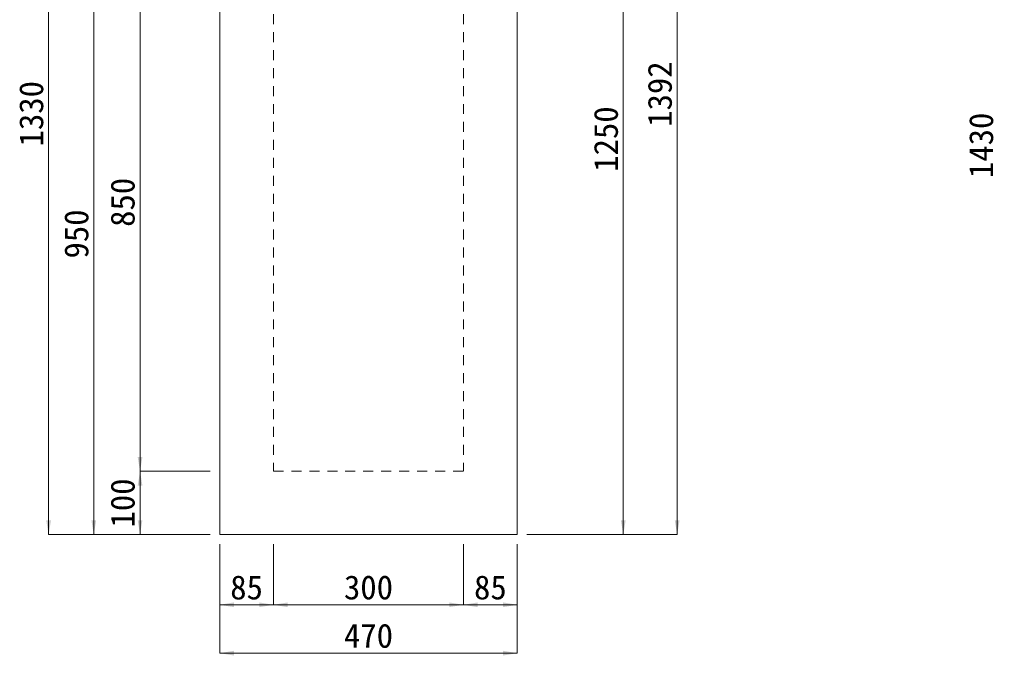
# Model space of a CAD drawing. Units: millimetres at full size. Extents: x -3301 to 90699, y 107523 to 139162.
# Drawn here: x 23101 to 24639, y 118162 to 119167 of the extents above; entities that cross this region are included whole.
import ezdxf
from ezdxf.enums import TextEntityAlignment as Align

# ---------------------------------------------------------------- set-up
doc = ezdxf.new("R2010")
doc.units = ezdxf.units.MM
doc.header["$LTSCALE"] = 21
doc.linetypes.add('USER1', pattern=[1.35, 0.75, -0.6])
doc.layers.add('寸法線', color=7, linetype='Continuous', lineweight=9)
doc.layers.add('本体', color=2, linetype='Continuous', lineweight=9)
doc.styles.add('ＭＳ ゴシック', font='')
doc.styles.get('ＭＳ ゴシック').set_extended_font_data('MS Gothic')

# ---------------------------------------------------------------- blocks, each defined once
blk = doc.blocks.new('filled_arrow')
at = {"color": 0, "linetype": 'Continuous', "lineweight": -2}
blk.add_solid([(7.5, 1.25), (0, 0), (7.5, -1.25)], dxfattribs=at)

msp = doc.modelspace()

# ---------------------------------------------------------------- linework, layer by layer
at = {"layer": '寸法線'}
for p, q in [((24139.77, 119744.64), (24139.77, 118352.64)), ((23147.2, 118352.64), (23147.2, 119682.64)), ((24054.67, 118352.64), (24054.67, 119602.64)), ((23218.47, 119302.64), (23218.47, 118352.64)), ((23291.54, 118452.64), (23291.54, 119302.64)), ((23402.31, 118452.64), (23291.54, 118452.64)), ((23291.54, 118352.64), (23291.54, 118452.64)), ((23402.31, 118452.64), (23291.54, 118452.64)), ((23402.31, 118352.64), (23147.2, 118352.64)), ((23402.31, 118352.64), (23218.47, 118352.64)), ((23402.31, 118352.64), (23291.54, 118352.64)), ((23902.31, 118352.64), (24139.77, 118352.64)), ((23902.31, 118352.64), (24054.67, 118352.64)), ((23417.31, 118337.64), (23417.31, 118241.78)), ((23417.31, 118337.64), (23417.31, 118165.35)), ((23502.31, 118337.64), (23502.31, 118241.78)), ((23502.31, 118337.64), (23502.31, 118241.78)), ((23802.31, 118337.64), (23802.31, 118241.78)), ((23802.31, 118337.64), (23802.31, 118241.78)), ((23887.31, 118337.64), (23887.31, 118241.78)), ((23887.31, 118337.64), (23887.31, 118165.35)), ((23417.31, 118241.78), (23502.31, 118241.78)), ((23502.31, 118241.78), (23802.31, 118241.78)), ((23802.31, 118241.78), (23887.31, 118241.78)), ((23417.31, 118165.35), (23887.31, 118165.35))]:
    msp.add_line(p, q, dxfattribs=at)
at = {"layer": '本体', "lineweight": 20}
for p, q in [((23417.31, 119602.64), (23417.31, 118352.64)), ((23887.31, 119602.64), (23887.31, 118352.64)), ((23417.31, 118352.64), (23887.31, 118352.64))]:
    msp.add_line(p, q, dxfattribs=at)
at = {"layer": '本体', "linetype": 'USER1'}
for p, q in [((23502.31, 119373.17), (23502.31, 118452.64)), ((23802.31, 119373.17), (23802.31, 118452.64)), ((23502.31, 118452.64), (23802.31, 118452.64))]:
    msp.add_line(p, q, dxfattribs=at)

# ---------------------------------------------------------------- block references
at = {"layer": '寸法線', "xscale": 3, "yscale": 3}
for p, rotation in [((23291.54, 118452.64), 90), ((23291.54, 118452.64), 270), ((23147.2, 118352.64), 90), ((23218.47, 118352.64), 90), ((23291.54, 118352.64), 90), ((24054.67, 118352.64), 90), ((24139.77, 118352.64), 90), ((23502.31, 118241.78), 180), ((23802.31, 118241.78), 180), ((23887.31, 118241.78), 180), ((23887.31, 118165.35), 180)]:
    msp.add_blockref('filled_arrow', p, dxfattribs=dict(at, rotation=rotation))
for p in [(23417.31, 118241.78), (23502.31, 118241.78), (23802.31, 118241.78), (23417.31, 118165.35)]:
    msp.add_blockref('filled_arrow', p, dxfattribs=at)

# ---------------------------------------------------------------- texts
at = {"layer": '寸法線', "style": 'ＭＳ ゴシック'}
for s, p in [('1392', (24112.27, 119048.64)), ('1330', (23119.7, 119017.64)), ('1250', (24027.17, 118977.64)), ('1430', (24619.7, 118967.64)), ('850', (23264.04, 118877.64)), ('950', (23190.97, 118827.64)), ('100', (23264.04, 118402.64))]:
    msp.add_text(s, height=37.98, rotation=90, dxfattribs=at).set_placement(p, align=Align.MIDDLE_CENTER)
for s, p in [('85', (23459.81, 118269.28)), ('300', (23652.31, 118269.28)), ('85', (23844.81, 118269.28)), ('470', (23652.31, 118192.85))]:
    msp.add_text(s, height=37.98, dxfattribs=at).set_placement(p, align=Align.MIDDLE_CENTER)

doc.saveas('drawing.dxf')
